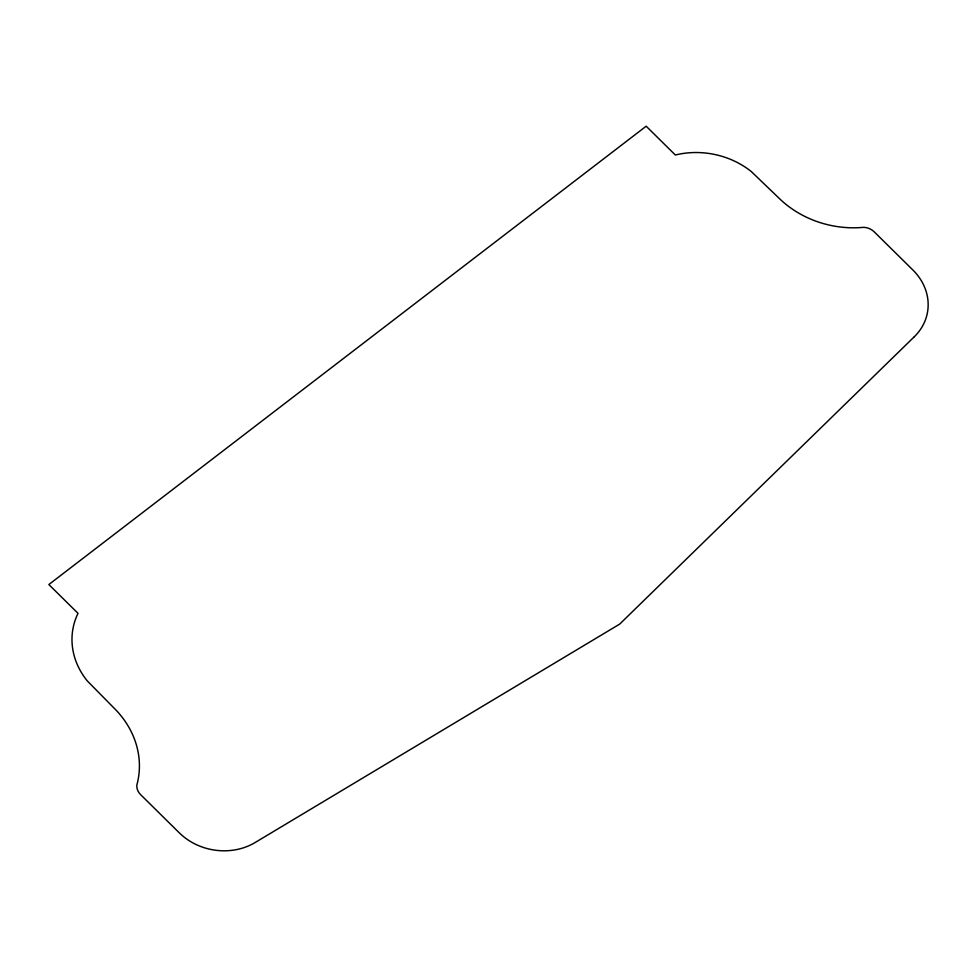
<?xml version="1.0" encoding="UTF-8"?>
<svg xmlns="http://www.w3.org/2000/svg" width="977" height="977" viewBox="0 0 977 977"><rect width="100%" height="100%" fill="white"/><g stroke="black" fill="none" stroke-linecap="round" stroke-linejoin="round"><path stroke-width="1.47" d="M914.374 336.674L619.699 624.095L255.144 842.516A57.411 49.815 10.4 0 1 179.353 832.892L140.615 794.643A14.35 12.457 10.4 0 1 136.829 785.129A95.917 83.24 10.4 0 0 115.982 710.047L87.319 680.957A78.844 68.427 10.4 0 1 78.013 613.336L48.85 584.539L646.176 126.204L675.339 155.001A78.844 68.427 10.4 0 1 751.252 171.512L780.818 199.906A95.917 83.24 10.4 0 0 863.79 227.323A14.35 12.457 10.4 0 1 874.159 231.781L912.897 270.018A57.411 49.815 10.4 0 1 914.374 336.674"/></g></svg>
